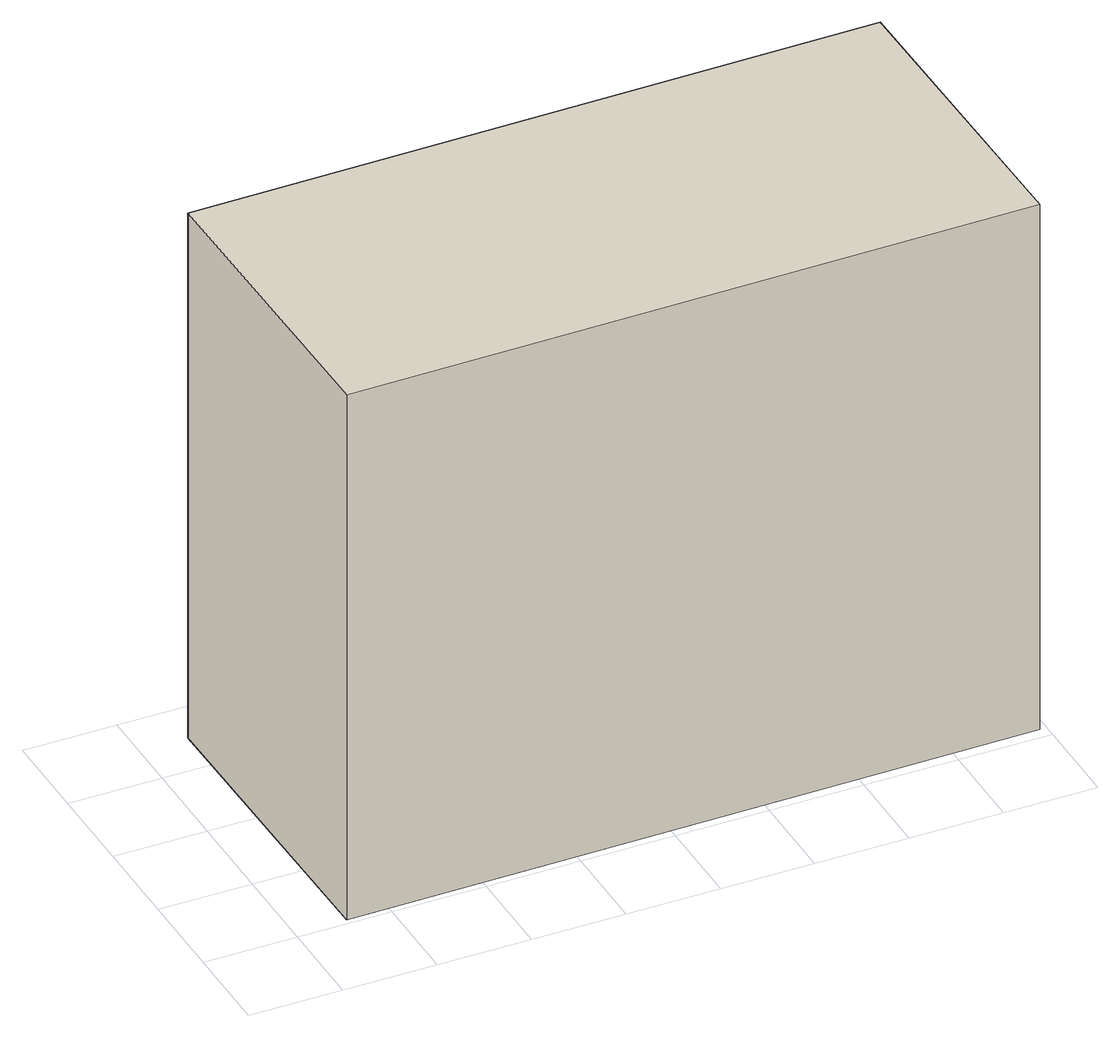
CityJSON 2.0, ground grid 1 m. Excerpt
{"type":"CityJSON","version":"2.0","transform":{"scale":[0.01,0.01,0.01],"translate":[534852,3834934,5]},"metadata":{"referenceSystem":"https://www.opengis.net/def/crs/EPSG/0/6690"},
"CityObjects":{
"building1":{"type":"Building","attributes":{"class":"3001","measuredHeight":6.1,"BuildingDetailAttribute.specifiedBuildingCoverageRate":0.6,"BuildingDetailAttribute.surveyYear":2017,"BuildingIDAttribute.prefecture":"27","BuildingIDAttribute.city":"27104"},"geometry":[{"type":"Solid","lod":"1","boundaries":[[[[0,1,2,3]],[[2,4,5,3]],[[1,6,4,2]],[[0,7,6,1]],[[3,5,7,0]],[[4,6,7,5]]]]}]}
},
"vertices":[
[55,6,77],[52,351,77],[789,359,77],[793,13,77],[789,359,683],[793,13,683],[52,351,683],[55,6,683]
]}
